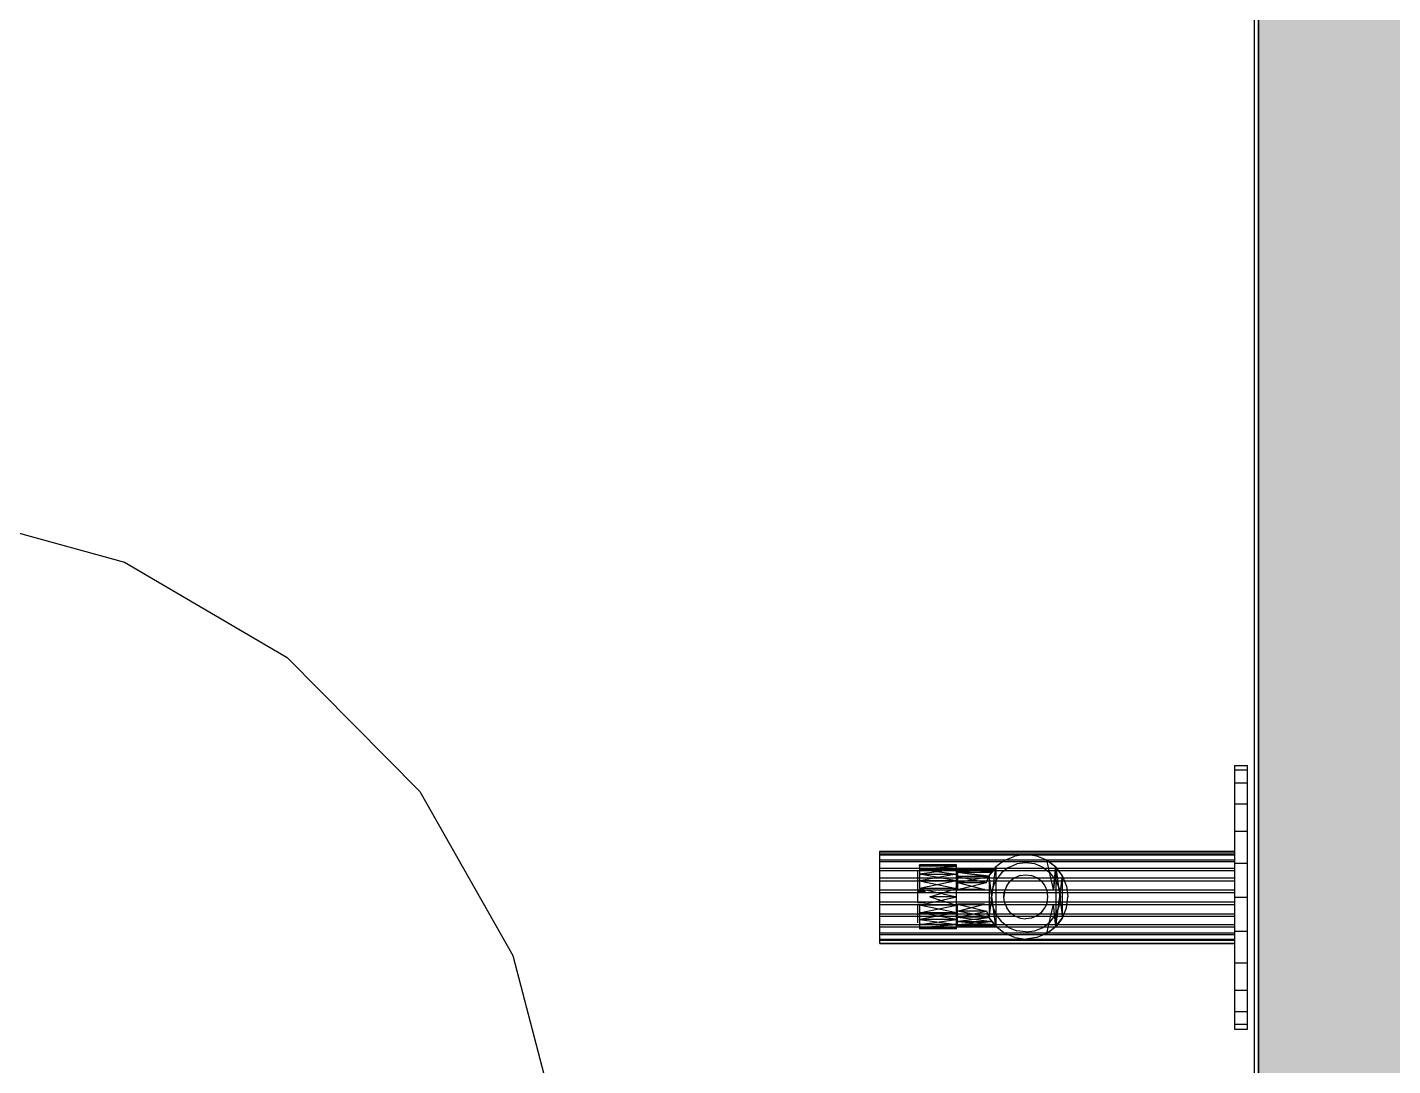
# Model space of a CAD drawing. Header units: inches. Extents: x 0 to 54693, y 0 to 31146.
# Drawn here: x 50968.7 to 51284.2, y 8480.8 to 8720.8 of the extents above; entities that cross this region are included whole.
import ezdxf

# ---------------------------------------------------------------- set-up
doc = ezdxf.new("R2010")
doc.units = ezdxf.units.IN
doc.header["$MEASUREMENT"] = 0
doc.layers.add('Added', color=3, linetype='Continuous')

msp = doc.modelspace()

# ---------------------------------------------------------------- linework, layer by layer
at = {"layer": 'Added', "linetype": 'Continuous', "lineweight": -2, "ltscale": 0.18}
for p, q in [((51253.23, 18348.31), (51253.23, 5148.32)), ((51252.23, 9843.35), (51252.23, 7968.35)), ((51252.23, 9843.35), (51252.23, 7968.35)), ((51253.23, 7968.35), (51253.23, 9843.35)), ((51253.23, 9843.35), (51253.23, 7968.35)), ((51253.23, 7968.35), (51253.23, 9843.35)), ((50949.11, 8608.78), (50991.15, 8597.22)), ((50991.15, 8597.22), (51028.76, 8575.18)), ((51059.38, 8544.15), (51028.76, 8575.18)), ((51247.67, 8550.16), (51247.67, 8489.26)), ((51247.67, 8550.16), (51250.67, 8550.16)), ((51250.67, 8489.26), (51250.67, 8550.16)), ((51250.67, 8549.12), (51247.67, 8549.12)), ((51059.38, 8544.15), (51080.93, 8506.25)), ((51250.67, 8546.08), (51247.67, 8546.08)), ((51250.67, 8541.24), (51247.67, 8541.24)), ((51250.67, 8534.93), (51247.67, 8534.93)), ((51165.67, 8530.36), (51247.67, 8530.36)), ((51165.67, 8530.27), (51165.67, 8530.36)), ((51165.67, 8509.06), (51165.67, 8530.36)), ((51165.67, 8530.27), (51247.67, 8530.27)), ((51247.67, 8529.72), (51165.67, 8529.72)), ((51247.67, 8529.46), (51165.67, 8529.46)), ((51165.67, 8528.4), (51247.67, 8528.4)), ((51165.67, 8527.99), (51247.67, 8527.99)), ((51194.56, 8528.27), (51192.54, 8526.73)), ((51194.56, 8528.27), (51196.91, 8529.25)), ((51199.43, 8529.58), (51196.91, 8529.25)), ((51199.43, 8527.71), (51197.36, 8527.44)), ((51201.96, 8529.25), (51199.43, 8529.58)), ((51201.5, 8527.44), (51199.43, 8527.71)), ((51204.31, 8528.27), (51201.96, 8529.25)), ((51206.33, 8526.73), (51204.31, 8528.27)), ((51206.33, 8526.73), (51204.31, 8528.27)), ((51205.81, 8521.54), (51204.32, 8528.29)), ((51204.32, 8528.29), (51206.34, 8526.74)), ((51247.67, 8530.27), (51247.67, 8530.36)), ((51165.67, 8526.49), (51247.67, 8526.49)), ((51165.67, 8525.95), (51247.67, 8525.95)), ((51174.41, 8525.83), (51174.41, 8521.62)), ((51174.85, 8526.95), (51183.42, 8527.2)), ((51183.42, 8527.2), (51174.85, 8527.2)), ((51174.85, 8526.95), (51174.85, 8527.2)), ((51174.85, 8527.2), (51183.42, 8526.95)), ((51183.42, 8526.95), (51174.85, 8526.95)), ((51174.85, 8526.21), (51183.42, 8526.95)), ((51174.85, 8526.95), (51174.85, 8521.74)), ((51174.85, 8526.21), (51183.42, 8525.04)), ((51174.85, 8526.21), (51183.42, 8526.21)), ((51183.42, 8526.21), (51174.85, 8525.04)), ((51183.42, 8523.51), (51174.85, 8525.04)), ((51174.85, 8525.04), (51183.42, 8525.04)), ((51183.42, 8525.04), (51174.85, 8523.51)), ((51183.42, 8512.47), (51183.42, 8527.2)), ((51192.32, 8526.44), (51183.68, 8526.21)), ((51192.15, 8526.21), (51183.68, 8526.44)), ((51183.68, 8526.44), (51192.32, 8526.44)), ((51183.68, 8526.44), (51183.68, 8521.54)), ((51192.15, 8526.21), (51183.68, 8525.55)), ((51183.68, 8526.21), (51192.15, 8526.21)), ((51191.64, 8525.55), (51183.68, 8526.21)), ((51183.68, 8525.55), (51190.99, 8524.71)), ((51183.68, 8525.55), (51190.91, 8524.5)), ((51183.68, 8525.55), (51191.64, 8525.55)), ((51183.68, 8524.5), (51190.99, 8524.71)), ((51190.98, 8514.95), (51192.53, 8526.74)), ((51190.98, 8524.71), (51192.53, 8526.74)), ((51190.98, 8524.71), (51190.98, 8514.95)), ((51192.53, 8512.93), (51190.98, 8524.71)), ((51190.99, 8524.71), (51191.64, 8525.55)), ((51192.15, 8526.21), (51191.64, 8525.55)), ((51192.15, 8526.21), (51192.32, 8526.44)), ((51192.32, 8526.44), (51192.15, 8526.21)), ((51193.78, 8525.37), (51192.5, 8523.71)), ((51192.53, 8526.74), (51192.53, 8512.93)), ((51195.43, 8526.64), (51193.78, 8525.37)), ((51195.43, 8526.64), (51197.36, 8527.44)), ((51198.12, 8524.74), (51196.89, 8524.23)), ((51198.12, 8524.74), (51199.43, 8524.91)), ((51199.43, 8524.91), (51200.75, 8524.74)), ((51201.97, 8524.23), (51200.75, 8524.74)), ((51203.43, 8526.64), (51201.5, 8527.44)), ((51203.43, 8526.64), (51205.09, 8525.37)), ((51206.36, 8523.71), (51205.09, 8525.37)), ((51206.34, 8526.74), (51205.81, 8521.54)), ((51205.81, 8521.54), (51206.34, 8526.74)), ((51207.88, 8524.71), (51206.33, 8526.73)), ((51206.34, 8526.74), (51206.34, 8512.93)), ((51207.89, 8524.71), (51206.34, 8526.74)), ((51206.34, 8526.74), (51207.89, 8514.95)), ((51206.34, 8512.93), (51207.89, 8524.71)), ((51208.85, 8522.35), (51207.88, 8524.71)), ((51207.89, 8514.95), (51207.89, 8524.71)), ((51247.67, 8527.59), (51250.67, 8527.59)), ((51247.67, 8524.11), (51165.67, 8524.11)), ((51247.67, 8523.49), (51165.67, 8523.49)), ((51165.67, 8521.44), (51247.67, 8521.44)), ((51183.42, 8523.51), (51174.85, 8521.74)), ((51183.42, 8523.51), (51174.85, 8523.51)), ((51174.85, 8523.51), (51183.42, 8521.74)), ((51174.85, 8521.74), (51183.42, 8519.83)), ((51183.42, 8521.74), (51174.85, 8521.74)), ((51177.24, 8519.83), (51183.42, 8521.74)), ((51190.91, 8524.5), (51183.68, 8524.5)), ((51183.68, 8524.5), (51190.34, 8523.13)), ((51183.68, 8523.13), (51190.91, 8524.5)), ((51183.68, 8523.13), (51190.34, 8523.13)), ((51183.68, 8521.54), (51190.34, 8523.13)), ((51183.68, 8523.13), (51189.91, 8521.54)), ((51189.91, 8521.54), (51183.68, 8521.54)), ((51190.34, 8523.13), (51190.91, 8524.5)), ((51191.71, 8521.78), (51191.43, 8519.71)), ((51192.5, 8523.71), (51191.71, 8521.78)), ((51195.03, 8522.37), (51194.53, 8521.15)), ((51195.03, 8522.37), (51195.84, 8523.42)), ((51195.03, 8522.37), (51195.84, 8523.42)), ((51196.89, 8524.23), (51195.84, 8523.42)), ((51203.03, 8523.42), (51201.97, 8524.23)), ((51203.03, 8523.42), (51203.83, 8522.37)), ((51203.83, 8522.37), (51204.34, 8521.15)), ((51206.36, 8523.71), (51207.16, 8521.78)), ((51207.16, 8521.78), (51207.43, 8519.71)), ((51208.85, 8522.35), (51209.18, 8519.83)), ((51247.67, 8520.77), (51165.67, 8520.77)), ((51165.67, 8518.65), (51247.67, 8518.65)), ((51176.22, 8521.1), (51174.41, 8521.1)), ((51174.41, 8521.1), (51174.41, 8518.56)), ((51174.41, 8518.56), (51176.22, 8518.56)), ((51174.85, 8517.93), (51183.42, 8519.83)), ((51183.42, 8519.83), (51177.24, 8519.83)), ((51177.24, 8519.83), (51183.42, 8517.93)), ((51191.71, 8517.64), (51191.43, 8519.71)), ((51194.53, 8521.15), (51194.35, 8519.83)), ((51194.35, 8519.83), (51194.53, 8521.15)), ((51194.53, 8518.52), (51194.35, 8519.83)), ((51194.53, 8518.52), (51195.03, 8517.29)), ((51204.34, 8518.52), (51203.83, 8517.29)), ((51204.51, 8519.83), (51204.34, 8521.15)), ((51204.51, 8519.83), (51204.34, 8521.15)), ((51204.34, 8518.52), (51204.51, 8519.83)), ((51207.16, 8517.64), (51207.43, 8519.71)), ((51208.85, 8517.31), (51209.18, 8519.83)), ((51250.67, 8519.71), (51247.67, 8519.71)), ((51247.67, 8517.98), (51165.67, 8517.98)), ((51165.67, 8515.93), (51247.67, 8515.93)), ((51247.67, 8515.3), (51165.67, 8515.3)), ((51174.41, 8518.04), (51174.41, 8513.83)), ((51174.85, 8516.15), (51183.42, 8517.93)), ((51183.42, 8517.93), (51174.85, 8517.93)), ((51183.42, 8516.15), (51174.85, 8517.93)), ((51174.85, 8517.93), (51174.85, 8512.47)), ((51183.42, 8516.15), (51174.85, 8516.15)), ((51183.42, 8514.62), (51174.85, 8516.15)), ((51183.42, 8516.15), (51174.85, 8514.62)), ((51183.68, 8518.12), (51190.34, 8516.53)), ((51183.68, 8516.53), (51189.91, 8518.12)), ((51189.91, 8518.12), (51183.68, 8518.12)), ((51183.68, 8513.23), (51183.68, 8518.12)), ((51190.34, 8516.53), (51183.68, 8516.53)), ((51190.91, 8515.16), (51183.68, 8516.53)), ((51183.68, 8515.16), (51190.34, 8516.53)), ((51190.91, 8515.16), (51183.68, 8515.16)), ((51183.68, 8514.11), (51190.91, 8515.16)), ((51183.68, 8515.16), (51191.64, 8514.11)), ((51190.34, 8516.53), (51190.91, 8515.16)), ((51191.71, 8517.64), (51192.5, 8515.71)), ((51192.5, 8515.71), (51193.78, 8514.05)), ((51195.84, 8516.24), (51195.03, 8517.29)), ((51195.84, 8516.24), (51195.03, 8517.29)), ((51195.84, 8516.24), (51196.89, 8515.43)), ((51196.89, 8515.43), (51198.12, 8514.92)), ((51201.97, 8515.43), (51200.75, 8514.92)), ((51201.97, 8515.43), (51203.03, 8516.24)), ((51203.03, 8516.24), (51201.97, 8515.43)), ((51203.03, 8516.24), (51203.83, 8517.29)), ((51204.32, 8511.37), (51205.81, 8518.12)), ((51205.09, 8514.05), (51206.36, 8515.71)), ((51206.34, 8512.93), (51205.81, 8518.12)), ((51206.36, 8515.71), (51207.16, 8517.64)), ((51207.88, 8514.96), (51208.85, 8517.31)), ((51165.67, 8513.47), (51247.67, 8513.47)), ((51165.67, 8512.93), (51247.67, 8512.93)), ((51183.42, 8514.62), (51174.85, 8514.62)), ((51174.85, 8513.45), (51183.42, 8514.62)), ((51174.85, 8514.62), (51183.42, 8513.45)), ((51183.42, 8513.45), (51174.85, 8513.45)), ((51174.85, 8512.72), (51183.42, 8513.45)), ((51183.42, 8512.72), (51174.85, 8512.72)), ((51183.42, 8512.72), (51174.85, 8512.47)), ((51183.42, 8512.47), (51174.85, 8512.72)), ((51183.42, 8512.47), (51174.85, 8512.47)), ((51190.99, 8514.96), (51183.68, 8514.11)), ((51183.68, 8513.45), (51191.64, 8514.11)), ((51183.68, 8514.11), (51192.15, 8513.45)), ((51183.68, 8514.11), (51191.64, 8514.11)), ((51192.15, 8513.45), (51183.68, 8513.23)), ((51183.68, 8513.45), (51192.15, 8513.45)), ((51192.32, 8513.23), (51183.68, 8513.45)), ((51183.68, 8513.23), (51192.32, 8513.23)), ((51190.98, 8514.95), (51192.53, 8512.93)), ((51191.64, 8514.11), (51190.99, 8514.96)), ((51190.99, 8514.96), (51192.15, 8513.45)), ((51192.54, 8512.94), (51190.99, 8514.96)), ((51191.64, 8514.11), (51192.15, 8513.45)), ((51192.15, 8513.45), (51192.32, 8513.23)), ((51192.54, 8512.94), (51192.15, 8513.45)), ((51192.15, 8513.45), (51192.54, 8512.94)), ((51194.56, 8511.39), (51192.54, 8512.94)), ((51195.43, 8512.78), (51193.78, 8514.05)), ((51195.43, 8512.78), (51197.36, 8511.98)), ((51199.43, 8511.71), (51197.36, 8511.98)), ((51198.12, 8514.92), (51199.43, 8514.75)), ((51200.75, 8514.92), (51199.43, 8514.75)), ((51199.43, 8511.71), (51201.5, 8511.98)), ((51201.5, 8511.98), (51203.43, 8512.78)), ((51203.43, 8512.78), (51205.09, 8514.05)), ((51204.31, 8511.39), (51206.33, 8512.94)), ((51206.34, 8512.93), (51204.32, 8511.37)), ((51206.33, 8512.94), (51207.88, 8514.96)), ((51207.89, 8514.95), (51206.34, 8512.93)), ((51247.67, 8511.43), (51165.67, 8511.43)), ((51247.67, 8511.02), (51165.67, 8511.02)), ((51247.67, 8509.96), (51165.67, 8509.96)), ((51247.67, 8509.7), (51165.67, 8509.7)), ((51165.67, 8509.15), (51247.67, 8509.15)), ((51165.67, 8509.06), (51247.67, 8509.06)), ((51196.91, 8510.42), (51194.56, 8511.39)), ((51196.91, 8510.42), (51199.43, 8510.08)), ((51201.96, 8510.42), (51199.43, 8510.08)), ((51204.31, 8511.39), (51201.96, 8510.42)), ((51250.67, 8511.83), (51247.67, 8511.83)), ((51247.67, 8509.15), (51247.67, 8509.06)), ((51080.93, 8506.25), (51091.94, 8464.07)), ((51250.67, 8504.48), (51247.67, 8504.48)), ((51250.67, 8498.18), (51247.67, 8498.18)), ((51247.67, 8493.34), (51250.67, 8493.34)), ((51250.67, 8490.3), (51247.67, 8490.3)), ((51247.67, 8489.26), (51250.67, 8489.26))]:
    msp.add_line(p, q, dxfattribs=at)
msp.add_solid([(51353.23, 5048.32), (51253.23, 5048.32), (51353.23, 18348.31), (51253.23, 18348.31)], dxfattribs=at)

doc.saveas('drawing.dxf')
